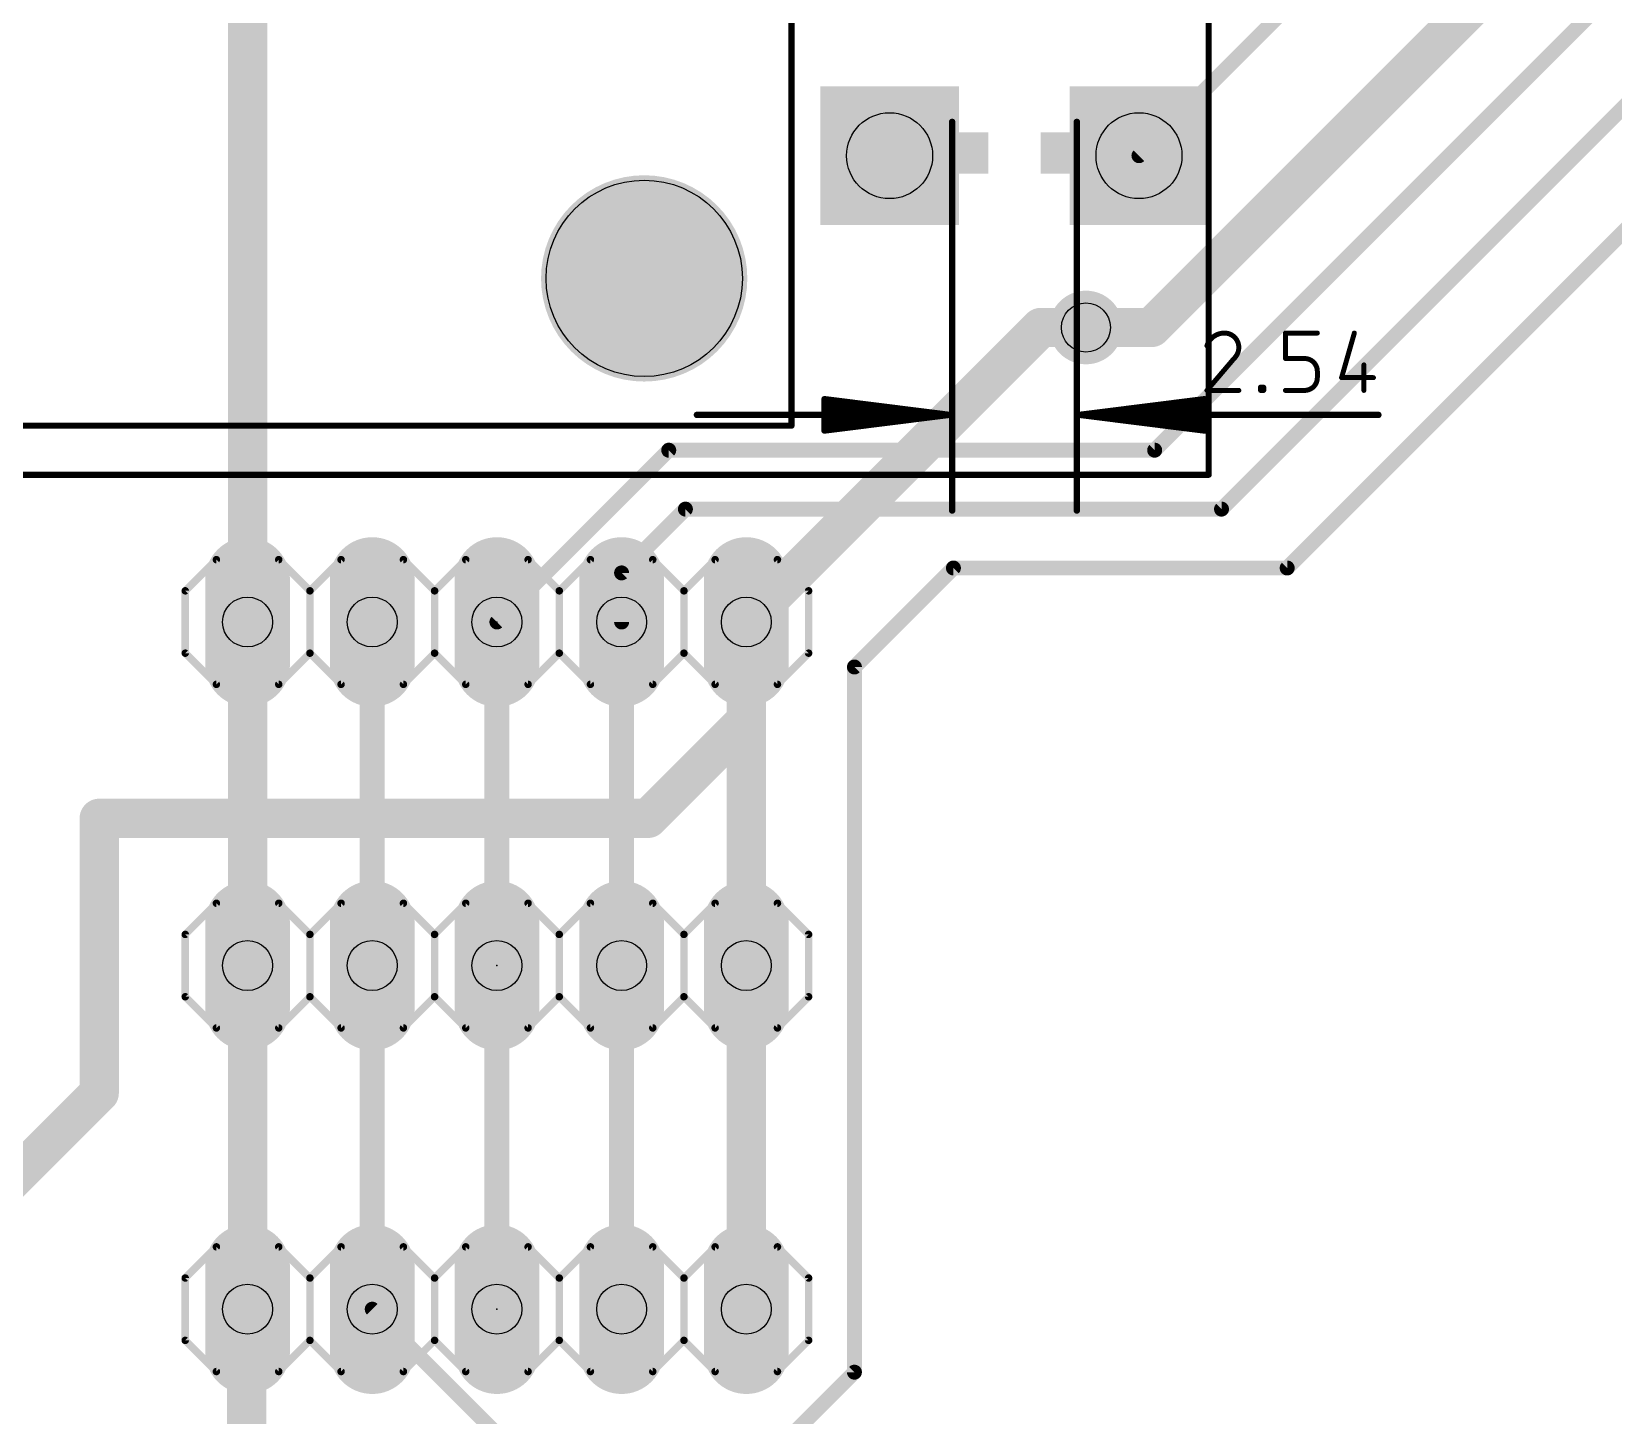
# Model space of a CAD drawing. Extents: x -13 to 157, y -166 to 8.
# Drawn here: x 67.52 to 99.74, y -112.16 to -83.97 of the extents above; entities that cross this region are included whole.
import ezdxf

# ---------------------------------------------------------------- set-up
doc = ezdxf.new("R2010")
doc.units = 0
for name, color, linetype in [('1', 12, 'CONTINUOUS'), ('16', 132, 'CONTINUOUS'), ('17', 110, 'CONTINUOUS'), ('18', 110, 'CONTINUOUS'), ('20', 31, 'CONTINUOUS'), ('21', 253, 'CONTINUOUS'), ('23', 53, 'CONTINUOUS'), ('29', 253, 'CONTINUOUS'), ('30', 253, 'CONTINUOUS'), ('32', 253, 'CONTINUOUS'), ('44', 253, 'CONTINUOUS'), ('51', 253, 'CONTINUOUS')]:
    doc.layers.add(name, color=color, linetype=linetype)

# ---------------------------------------------------------------- blocks, each defined once
blk = doc.blocks.new('RECT')
blk.add_solid([(-0.5, -0.5), (0.5, -0.5), (-0.5, 0.5), (0.5, 0.5)])
blk = doc.blocks.new('LONGP100')
at = {"const_width": 1}
blk.add_lwpolyline([(-0.5, 0), (0.5, 0)], dxfattribs=at)
at = {"const_width": 0.5}
for points in [[(-0.5, 0.25, 1), (-0.5, -0.25)], [(0.5, -0.25, 1), (0.5, 0.25)]]:
    blk.add_lwpolyline(points, format="xyb", dxfattribs=at)
blk = doc.blocks.new('SQUAREP')
blk.add_solid([(-0.5, -0.5), (0.5, -0.5), (-0.5, 0.5), (0.5, 0.5)])
blk = doc.blocks.new('ROUNDV')
at = {"const_width": 0.5}
blk.add_lwpolyline([(0, -0.25, 1), (0, 0.25, 1), (0, -0.25)], format="xyb", dxfattribs=at)

msp = doc.modelspace()

# ---------------------------------------------------------------- linework, layer by layer
at = {"layer": '1'}
for points, const_width in [([(71.92, -96), (71.92, -56.8236)], 0.8), ([(121.718, -61.182), (90.4, -92.5)], 0.3048), ([(91.7621, -93.7), (123.3276, -62.1345)], 0.3048), ([(93.1, -94.9), (125.0118, -62.9882)], 0.3048), ([(98.5112, -81.8252), (90.3364, -90)], 0.8), ([(89, -90), (90.3364, -90)], 0.8), ([(77, -96), (80.5, -92.5)], 0.3048), ([(90.4, -92.5), (80.5, -92.5)], 0.3048), ([(80.84, -93.7), (79.54, -95)], 0.3048), ([(80.84, -93.7), (91.7621, -93.7)], 0.3048), ([(79.54, -96), (79.54, -95)], 0.3048), ([(84.2831, -96.9169), (86.3, -94.9)], 0.3048), ([(86.3, -94.9), (93.1, -94.9)], 0.3048), ([(71.92, -103), (71.92, -96)], 0.8), ([(82.08, -96), (82.08, -103)], 0.8), ([(74.46, -96), (74.46, -103)], 0.508), ([(77, -96), (77, -103)], 0.508), ([(79.54, -96), (79.54, -103)], 0.508), ([(84.2831, -111.2831), (84.2831, -96.9169)], 0.3048), ([(71.92, -110), (71.92, -103)], 0.8), ([(74.46, -110), (74.46, -103)], 0.508), ([(77, -103), (77, -110)], 0.508), ([(79.54, -110), (79.54, -103)], 0.508), ([(82.08, -110), (82.08, -103)], 0.8), ([(71.9, -110.02), (71.92, -110)], 0.8), ([(71.9, -121.53), (71.9, -110.02)], 0.8), ([(74.46, -110), (77.4412, -112.9812)], 0.3048), ([(82.585, -112.9812), (84.2831, -111.2831)], 0.3048)]:
    msp.add_lwpolyline(points, dxfattribs=dict(at, const_width=const_width))
for points, const_width in [([(89, -89.8, 1), (89, -90.2)], 0.4), ([(90.1949, -89.8586, 1), (90.4778, -90.1414)], 0.4), ([(90.3364, -90.2, 1), (90.3364, -89.8)], 0.4), ([(80.5, -92.4238, 1), (80.5, -92.5762)], 0.1524), ([(80.5539, -92.5539, 1), (80.4461, -92.4461)], 0.1524), ([(90.3461, -92.4461, 1), (90.4539, -92.5539)], 0.1524), ([(90.4, -92.5762, 1), (90.4, -92.4238)], 0.1524), ([(80.84, -93.6238, 1), (80.84, -93.7762)], 0.1524), ([(80.8939, -93.7539, 1), (80.7861, -93.6461)], 0.1524), ([(91.7082, -93.6461, 1), (91.816, -93.7539)], 0.1524), ([(91.7621, -93.7762, 1), (91.7621, -93.6238)], 0.1524), ([(79.6162, -95, 1), (79.4638, -95)], 0.1524), ([(79.4861, -94.9461, 1), (79.5939, -95.0539)], 0.1524), ([(86.3, -94.8238, 1), (86.3, -94.9762)], 0.1524), ([(86.3539, -94.9539, 1), (86.2461, -94.8461)], 0.1524), ([(93.0461, -94.8461, 1), (93.1539, -94.9539)], 0.1524), ([(93.1, -94.9762, 1), (93.1, -94.8238)], 0.1524), ([(72.12, -96, 1), (71.72, -96)], 0.4), ([(82.28, -96, 1), (81.88, -96)], 0.4), ([(71.72, -96, 1), (72.12, -96)], 0.4), ([(74.587, -96, 1), (74.333, -96)], 0.254), ([(77.127, -96, 1), (76.873, -96)], 0.254), ([(76.9461, -95.9461, 1), (77.0539, -96.0539)], 0.1524), ([(79.667, -96, 1), (79.413, -96)], 0.254), ([(79.4638, -96, 1), (79.6162, -96)], 0.1524), ([(84.3593, -96.9169, 1), (84.2069, -96.9169)], 0.1524), ([(84.2292, -96.863, 1), (84.337, -96.9708)], 0.1524), ([(72.12, -103, 1), (71.72, -103)], 0.4), ([(74.587, -103, 1), (74.333, -103)], 0.254), ([(77.127, -103, 1), (76.873, -103)], 0.254), ([(79.667, -103, 1), (79.413, -103)], 0.254), ([(82.28, -103, 1), (81.88, -103)], 0.4), ([(71.72, -103, 1), (72.12, -103)], 0.4), ([(74.333, -103, 1), (74.587, -103)], 0.254), ([(76.873, -103, 1), (77.127, -103)], 0.254), ([(79.413, -103, 1), (79.667, -103)], 0.254), ([(81.88, -103, 1), (82.28, -103)], 0.4), ([(72.1, -110.02, 1), (71.7, -110.02)], 0.4), ([(71.7586, -109.8786, 1), (72.0414, -110.1614)], 0.4), ([(71.72, -110, 1), (72.12, -110)], 0.4), ([(72.0614, -110.1414, 1), (71.7786, -109.8586)], 0.4), ([(74.333, -110, 1), (74.587, -110)], 0.254), ([(74.5139, -109.9461, 1), (74.4061, -110.0539)], 0.1524), ([(76.873, -110, 1), (77.127, -110)], 0.254), ([(79.413, -110, 1), (79.667, -110)], 0.254), ([(81.88, -110, 1), (82.28, -110)], 0.4), ([(84.337, -111.337, 1), (84.2292, -111.2292)], 0.1524), ([(84.2069, -111.2831, 1), (84.3593, -111.2831)], 0.1524)]:
    msp.add_lwpolyline(points, format="xyb", dxfattribs=dict(at, const_width=const_width))
at = {"layer": '16'}
for points, const_width in [([(93.7288, -82.8512), (90.08, -86.5)], 0.3048), ([(82.08, -96), (88.08, -90)], 0.8), ([(88.08, -90), (89, -90)], 0.8), ([(82.08, -96), (82.08, -98)], 0.8), ([(82.08, -98), (80.08, -100)], 0.8), ([(68.898, -105.5948), (68.898, -100)], 0.8), ([(80.08, -100), (68.898, -100)], 0.8), ([(68.898, -105.5948), (63.728, -110.7648)], 0.8)]:
    msp.add_lwpolyline(points, dxfattribs=dict(at, const_width=const_width))
for points, const_width in [([(90.0261, -86.4461, 1), (90.1339, -86.5539)], 0.1524), ([(88.08, -89.8, 1), (88.08, -90.2)], 0.4), ([(88.2214, -90.1414, 1), (87.9386, -89.8586)], 0.4), ([(89, -90.2, 1), (89, -89.8)], 0.4), ([(82.28, -96, 1), (81.88, -96)], 0.4), ([(81.9386, -95.8586, 1), (82.2214, -96.1414)], 0.4), ([(82.2214, -98.1414, 1), (81.9386, -97.8586)], 0.4), ([(81.88, -98, 1), (82.28, -98)], 0.4), ([(69.098, -100, 1), (68.698, -100)], 0.4), ([(68.898, -99.8, 1), (68.898, -100.2)], 0.4), ([(79.9386, -99.8586, 1), (80.2214, -100.1414)], 0.4), ([(80.08, -100.2, 1), (80.08, -99.8)], 0.4), ([(69.0394, -105.7362, 1), (68.7566, -105.4534)], 0.4), ([(68.698, -105.5948, 1), (69.098, -105.5948)], 0.4)]:
    msp.add_lwpolyline(points, format="xyb", dxfattribs=dict(at, const_width=const_width))
at = {"layer": '20'}
msp.add_circle((80, -89), 2, dxfattribs=at)
at = {"layer": '21'}
for points, const_width in [([(91.5, -93), (91.5, -52.968)], 0.127), ([(83, -54), (83, -92)], 0.127), ([(86.274, -85.811), (86.274, -93.73)], 0.13), ([(88.814, -85.811), (88.814, -93.73)], 0.13), ([(93.065, -90.6326), (93.065, -90.1133)], 0.1016), ([(93.065, -90.1133), (93.7141, -90.1133)], 0.1016), ([(94.4676, -90.1133), (94.208, -91.0221)], 0.1016), ([(92.0165, -90.6326), (91.4648, -91.2817)], 0.1016), ([(93.4545, -90.6326), (93.065, -90.6326)], 0.1016), ([(93.7141, -91.0221), (93.7141, -90.8922)], 0.1016), ([(94.6624, -90.7624), (94.6624, -91.2817)], 0.1016), ([(92.557, -91.2817), (92.557, -91.2168)], 0.1016), ([(92.557, -91.2168), (92.6219, -91.2168)], 0.1016), ([(92.6219, -91.2168), (92.6219, -91.2817)], 0.1016), ([(94.208, -91.0221), (94.8571, -91.0221)], 0.1016), ([(86.209, -91.78), (83.674, -91.4608)], 0.13), ([(83.674, -91.4608), (83.674, -92.0992)], 0.13), ([(86.209, -91.78), (83.674, -91.52)], 0.13), ([(88.879, -91.78), (91.414, -91.4608)], 0.13), ([(88.879, -91.78), (91.414, -91.52)], 0.13), ([(91.414, -91.4608), (91.414, -92.0992)], 0.13), ([(91.4648, -91.2817), (92.1139, -91.2817)], 0.1016), ([(92.6219, -91.2817), (92.557, -91.2817)], 0.1016), ([(93.065, -91.2817), (93.4545, -91.2817)], 0.1016), ([(86.209, -91.78), (81.074, -91.78)], 0.13), ([(86.209, -91.78), (83.674, -91.65)], 0.13), ([(83.674, -92.0992), (86.209, -91.78)], 0.13), ([(83.674, -91.91), (86.209, -91.78)], 0.13), ([(83.674, -92.04), (86.209, -91.78)], 0.13), ([(88.879, -91.78), (91.414, -91.65)], 0.13), ([(88.879, -91.78), (94.9576, -91.78)], 0.13), ([(91.414, -92.0992), (88.879, -91.78)], 0.13), ([(91.414, -91.91), (88.879, -91.78)], 0.13), ([(91.414, -92.04), (88.879, -91.78)], 0.13), ([(83, -92), (35, -92)], 0.127), ([(91.5, -93), (15.5, -93)], 0.127), ([(70.65, -95.365), (71.285, -94.73)], 0.1524), ([(71.285, -94.73), (72.555, -94.73)], 0.1524), ([(73.19, -95.365), (72.555, -94.73)], 0.1524), ([(73.19, -95.365), (73.825, -94.73)], 0.1524), ([(73.825, -94.73), (75.095, -94.73)], 0.1524), ([(75.73, -95.365), (75.095, -94.73)], 0.1524), ([(75.73, -95.365), (76.365, -94.73)], 0.1524), ([(76.365, -94.73), (77.635, -94.73)], 0.1524), ([(77.635, -94.73), (78.27, -95.365)], 0.1524), ([(78.27, -95.365), (78.905, -94.73)], 0.1524), ([(78.905, -94.73), (80.175, -94.73)], 0.1524), ([(80.175, -94.73), (80.81, -95.365)], 0.1524), ([(80.81, -95.365), (81.445, -94.73)], 0.1524), ([(81.445, -94.73), (82.715, -94.73)], 0.1524), ([(83.35, -95.365), (82.715, -94.73)], 0.1524), ([(70.65, -96.635), (70.65, -95.365)], 0.1524), ([(73.19, -96.635), (73.19, -95.365)], 0.1524), ([(75.73, -96.635), (75.73, -95.365)], 0.1524), ([(78.27, -96.635), (78.27, -95.365)], 0.1524), ([(80.81, -96.635), (80.81, -95.365)], 0.1524), ([(83.35, -96.635), (83.35, -95.365)], 0.1524), ([(71.285, -97.27), (70.65, -96.635)], 0.1524), ([(72.555, -97.27), (73.19, -96.635)], 0.1524), ([(73.825, -97.27), (73.19, -96.635)], 0.1524), ([(75.095, -97.27), (75.73, -96.635)], 0.1524), ([(76.365, -97.27), (75.73, -96.635)], 0.1524), ([(78.27, -96.635), (77.635, -97.27)], 0.1524), ([(78.905, -97.27), (78.27, -96.635)], 0.1524), ([(80.81, -96.635), (80.175, -97.27)], 0.1524), ([(81.445, -97.27), (80.81, -96.635)], 0.1524), ([(82.715, -97.27), (83.35, -96.635)], 0.1524), ([(72.555, -97.27), (71.285, -97.27)], 0.1524), ([(75.095, -97.27), (73.825, -97.27)], 0.1524), ([(77.635, -97.27), (76.365, -97.27)], 0.1524), ([(80.175, -97.27), (78.905, -97.27)], 0.1524), ([(82.715, -97.27), (81.445, -97.27)], 0.1524), ([(70.65, -102.365), (71.285, -101.73)], 0.1524), ([(71.285, -101.73), (72.555, -101.73)], 0.1524), ([(73.19, -102.365), (72.555, -101.73)], 0.1524), ([(73.19, -102.365), (73.825, -101.73)], 0.1524), ([(73.825, -101.73), (75.095, -101.73)], 0.1524), ([(75.73, -102.365), (75.095, -101.73)], 0.1524), ([(75.73, -102.365), (76.365, -101.73)], 0.1524), ([(76.365, -101.73), (77.635, -101.73)], 0.1524), ([(77.635, -101.73), (78.27, -102.365)], 0.1524), ([(78.27, -102.365), (78.905, -101.73)], 0.1524), ([(78.905, -101.73), (80.175, -101.73)], 0.1524), ([(80.175, -101.73), (80.81, -102.365)], 0.1524), ([(80.81, -102.365), (81.445, -101.73)], 0.1524), ([(81.445, -101.73), (82.715, -101.73)], 0.1524), ([(83.35, -102.365), (82.715, -101.73)], 0.1524), ([(70.65, -103.635), (70.65, -102.365)], 0.1524), ([(73.19, -103.635), (73.19, -102.365)], 0.1524), ([(75.73, -103.635), (75.73, -102.365)], 0.1524), ([(78.27, -103.635), (78.27, -102.365)], 0.1524), ([(80.81, -103.635), (80.81, -102.365)], 0.1524), ([(83.35, -103.635), (83.35, -102.365)], 0.1524), ([(71.285, -104.27), (70.65, -103.635)], 0.1524), ([(72.555, -104.27), (73.19, -103.635)], 0.1524), ([(73.825, -104.27), (73.19, -103.635)], 0.1524), ([(75.095, -104.27), (75.73, -103.635)], 0.1524), ([(76.365, -104.27), (75.73, -103.635)], 0.1524), ([(78.27, -103.635), (77.635, -104.27)], 0.1524), ([(78.905, -104.27), (78.27, -103.635)], 0.1524), ([(80.81, -103.635), (80.175, -104.27)], 0.1524), ([(81.445, -104.27), (80.81, -103.635)], 0.1524), ([(82.715, -104.27), (83.35, -103.635)], 0.1524), ([(72.555, -104.27), (71.285, -104.27)], 0.1524), ([(75.095, -104.27), (73.825, -104.27)], 0.1524), ([(77.635, -104.27), (76.365, -104.27)], 0.1524), ([(80.175, -104.27), (78.905, -104.27)], 0.1524), ([(82.715, -104.27), (81.445, -104.27)], 0.1524), ([(70.65, -109.365), (71.285, -108.73)], 0.1524), ([(71.285, -108.73), (72.555, -108.73)], 0.1524), ([(73.19, -109.365), (72.555, -108.73)], 0.1524), ([(73.19, -109.365), (73.825, -108.73)], 0.1524), ([(73.825, -108.73), (75.095, -108.73)], 0.1524), ([(75.73, -109.365), (75.095, -108.73)], 0.1524), ([(75.73, -109.365), (76.365, -108.73)], 0.1524), ([(76.365, -108.73), (77.635, -108.73)], 0.1524), ([(77.635, -108.73), (78.27, -109.365)], 0.1524), ([(78.27, -109.365), (78.905, -108.73)], 0.1524), ([(78.905, -108.73), (80.175, -108.73)], 0.1524), ([(80.175, -108.73), (80.81, -109.365)], 0.1524), ([(80.81, -109.365), (81.445, -108.73)], 0.1524), ([(81.445, -108.73), (82.715, -108.73)], 0.1524), ([(83.35, -109.365), (82.715, -108.73)], 0.1524), ([(70.65, -110.635), (70.65, -109.365)], 0.1524), ([(73.19, -110.635), (73.19, -109.365)], 0.1524), ([(75.73, -110.635), (75.73, -109.365)], 0.1524), ([(78.27, -110.635), (78.27, -109.365)], 0.1524), ([(80.81, -110.635), (80.81, -109.365)], 0.1524), ([(83.35, -110.635), (83.35, -109.365)], 0.1524), ([(71.285, -111.27), (70.65, -110.635)], 0.1524), ([(72.555, -111.27), (73.19, -110.635)], 0.1524), ([(73.825, -111.27), (73.19, -110.635)], 0.1524), ([(75.095, -111.27), (75.73, -110.635)], 0.1524), ([(76.365, -111.27), (75.73, -110.635)], 0.1524), ([(78.27, -110.635), (77.635, -111.27)], 0.1524), ([(78.905, -111.27), (78.27, -110.635)], 0.1524), ([(80.81, -110.635), (80.175, -111.27)], 0.1524), ([(81.445, -111.27), (80.81, -110.635)], 0.1524), ([(82.715, -111.27), (83.35, -110.635)], 0.1524), ([(72.555, -111.27), (71.285, -111.27)], 0.1524), ([(75.095, -111.27), (73.825, -111.27)], 0.1524), ([(77.635, -111.27), (76.365, -111.27)], 0.1524), ([(80.175, -111.27), (78.905, -111.27)], 0.1524), ([(82.715, -111.27), (81.445, -111.27)], 0.1524)]:
    msp.add_lwpolyline(points, dxfattribs=dict(at, const_width=const_width))
for points, const_width in [([(86.3065, -85.811, 1), (86.2415, -85.811)], 0.065), ([(88.8465, -85.811, 1), (88.7815, -85.811)], 0.065), ([(91.8218, -90.1133, 0.3252), (91.4648, -90.3729)], 0.1016), ([(92.1139, -90.4054, 0.4142), (91.8218, -90.1133)], 0.1016), ([(91.8218, -90.0879, 1), (91.8218, -90.1387)], 0.0508), ([(91.8218, -90.1387, 1), (91.8218, -90.0879)], 0.0508), ([(93.0904, -90.1133, 1), (93.0396, -90.1133)], 0.0508), ([(93.065, -90.0879, 1), (93.065, -90.1387)], 0.0508), ([(93.7141, -90.1387, 1), (93.7141, -90.0879)], 0.0508), ([(94.4921, -90.1203, 1), (94.4432, -90.1063)], 0.0508), ([(91.4406, -90.3651, 1), (91.489, -90.3808)], 0.0508), ([(92.0165, -90.6326, 0.2053), (92.1139, -90.4054)], 0.1016), ([(92.1393, -90.4054, 1), (92.0885, -90.4054)], 0.0508), ([(92.0885, -90.4054, 1), (92.1393, -90.4054)], 0.0508), ([(91.999, -90.6142, 1), (92.0341, -90.651)], 0.0508), ([(92.0359, -90.649, 1), (91.9972, -90.6161)], 0.0508), ([(93.065, -90.6072, 1), (93.065, -90.658)], 0.0508), ([(93.0396, -90.6326, 1), (93.0904, -90.6326)], 0.0508), ([(93.7141, -90.8922, 0.4142), (93.4545, -90.6326)], 0.1016), ([(93.4545, -90.6072, 1), (93.4545, -90.658)], 0.0508), ([(93.4545, -90.658, 1), (93.4545, -90.6072)], 0.0508), ([(93.7395, -90.8922, 1), (93.6887, -90.8922)], 0.0508), ([(93.6887, -90.8922, 1), (93.7395, -90.8922)], 0.0508), ([(94.6878, -90.7624, 1), (94.637, -90.7624)], 0.0508), ([(92.5824, -91.2168, 1), (92.5316, -91.2168)], 0.0508), ([(92.557, -91.1914, 1), (92.557, -91.2422)], 0.0508), ([(92.6473, -91.2168, 1), (92.5965, -91.2168)], 0.0508), ([(92.6219, -91.2422, 1), (92.6219, -91.1914)], 0.0508), ([(93.4545, -91.2817, 0.4142), (93.7141, -91.0221)], 0.1016), ([(93.7395, -91.0221, 1), (93.6887, -91.0221)], 0.0508), ([(93.6887, -91.0221, 1), (93.7395, -91.0221)], 0.0508), ([(94.208, -90.9967, 1), (94.208, -91.0475)], 0.0508), ([(94.1836, -91.0151, 1), (94.2324, -91.029)], 0.0508), ([(94.8571, -91.0475, 1), (94.8571, -90.9967)], 0.0508), ([(83.6781, -91.4285, 1), (83.6699, -91.493)], 0.065), ([(83.7065, -91.4608, 1), (83.6415, -91.4608)], 0.065), ([(83.6773, -91.4877, 1), (83.6707, -91.5523)], 0.065), ([(91.4465, -91.4608, 1), (91.3815, -91.4608)], 0.065), ([(91.4181, -91.493, 1), (91.4099, -91.4285)], 0.065), ([(91.4173, -91.5523, 1), (91.4107, -91.4877)], 0.065), ([(91.4454, -91.2652, 1), (91.4842, -91.2982)], 0.0508), ([(91.4648, -91.2563, 1), (91.4648, -91.3071)], 0.0508), ([(92.1139, -91.3071, 1), (92.1139, -91.2563)], 0.0508), ([(92.557, -91.2563, 1), (92.557, -91.3071)], 0.0508), ([(92.5316, -91.2817, 1), (92.5824, -91.2817)], 0.0508), ([(92.5965, -91.2817, 1), (92.6473, -91.2817)], 0.0508), ([(92.6219, -91.3071, 1), (92.6219, -91.2563)], 0.0508), ([(93.065, -91.2563, 1), (93.065, -91.3071)], 0.0508), ([(93.4545, -91.2563, 1), (93.4545, -91.3071)], 0.0508), ([(93.4545, -91.3071, 1), (93.4545, -91.2563)], 0.0508), ([(94.637, -91.2817, 1), (94.6878, -91.2817)], 0.0508), ([(81.074, -91.7475, 1), (81.074, -91.8125)], 0.065), ([(83.6757, -91.6175, 1), (83.6723, -91.6825)], 0.065), ([(86.2131, -91.8122, 1), (86.2049, -91.7478)], 0.065), ([(86.2049, -91.8122, 1), (86.2131, -91.7478)], 0.065), ([(86.2123, -91.8123, 1), (86.2057, -91.7477)], 0.065), ([(86.2057, -91.8123, 1), (86.2123, -91.7477)], 0.065), ([(86.2073, -91.8125, 1), (86.2107, -91.7475)], 0.065), ([(86.2107, -91.8125, 1), (86.2073, -91.7475)], 0.065), ([(86.209, -91.8125, 1), (86.209, -91.7475)], 0.065), ([(88.879, -91.7475, 1), (88.879, -91.8125)], 0.065), ([(88.8831, -91.7478, 1), (88.8749, -91.8122)], 0.065), ([(88.8773, -91.7475, 1), (88.8807, -91.8125)], 0.065), ([(88.8807, -91.7475, 1), (88.8773, -91.8125)], 0.065), ([(88.8823, -91.7477, 1), (88.8757, -91.8123)], 0.065), ([(88.8757, -91.7477, 1), (88.8823, -91.8123)], 0.065), ([(88.8749, -91.7478, 1), (88.8831, -91.8122)], 0.065), ([(91.4157, -91.6825, 1), (91.4123, -91.6175)], 0.065), ([(94.9576, -91.8125, 1), (94.9576, -91.7475)], 0.065), ([(82.9682, -92, 1), (83.0318, -92)], 0.0635), ([(83, -92.0318, 1), (83, -91.9682)], 0.0635), ([(83.6723, -91.8775, 1), (83.6757, -91.9425)], 0.065), ([(83.6707, -92.0077, 1), (83.6773, -92.0723)], 0.065), ([(83.6699, -92.067, 1), (83.6781, -92.1315)], 0.065), ([(83.6415, -92.0992, 1), (83.7065, -92.0992)], 0.065), ([(91.3815, -92.0992, 1), (91.4465, -92.0992)], 0.065), ([(91.4099, -92.1315, 1), (91.4181, -92.067)], 0.065), ([(91.4107, -92.0723, 1), (91.4173, -92.0077)], 0.065), ([(91.4123, -91.9425, 1), (91.4157, -91.8775)], 0.065), ([(91.4682, -93, 1), (91.5318, -93)], 0.0635), ([(91.5, -93.0318, 1), (91.5, -92.9682)], 0.0635), ([(86.2415, -93.73, 1), (86.3065, -93.73)], 0.065), ([(88.7815, -93.73, 1), (88.8465, -93.73)], 0.065), ([(71.285, -94.6919, 1), (71.285, -94.7681)], 0.0762), ([(71.3119, -94.7569, 1), (71.2581, -94.7031)], 0.0762), ([(72.5819, -94.7031, 1), (72.5281, -94.7569)], 0.0762), ([(72.555, -94.7681, 1), (72.555, -94.6919)], 0.0762), ([(73.825, -94.6919, 1), (73.825, -94.7681)], 0.0762), ([(73.8519, -94.7569, 1), (73.7981, -94.7031)], 0.0762), ([(75.1219, -94.7031, 1), (75.0681, -94.7569)], 0.0762), ([(75.095, -94.7681, 1), (75.095, -94.6919)], 0.0762), ([(76.365, -94.6919, 1), (76.365, -94.7681)], 0.0762), ([(76.3919, -94.7569, 1), (76.3381, -94.7031)], 0.0762), ([(77.6619, -94.7031, 1), (77.6081, -94.7569)], 0.0762), ([(77.635, -94.7681, 1), (77.635, -94.6919)], 0.0762), ([(78.905, -94.6919, 1), (78.905, -94.7681)], 0.0762), ([(78.9319, -94.7569, 1), (78.8781, -94.7031)], 0.0762), ([(80.2019, -94.7031, 1), (80.1481, -94.7569)], 0.0762), ([(80.175, -94.7681, 1), (80.175, -94.6919)], 0.0762), ([(81.445, -94.6919, 1), (81.445, -94.7681)], 0.0762), ([(81.4719, -94.7569, 1), (81.4181, -94.7031)], 0.0762), ([(82.7419, -94.7031, 1), (82.6881, -94.7569)], 0.0762), ([(82.715, -94.7681, 1), (82.715, -94.6919)], 0.0762), ([(70.6881, -95.365, 1), (70.6119, -95.365)], 0.0762), ([(70.6231, -95.3381, 1), (70.6769, -95.3919)], 0.0762), ([(73.2281, -95.365, 1), (73.1519, -95.365)], 0.0762), ([(73.1631, -95.3381, 1), (73.2169, -95.3919)], 0.0762), ([(73.1631, -95.3919, 1), (73.2169, -95.3381)], 0.0762), ([(75.7681, -95.365, 1), (75.6919, -95.365)], 0.0762), ([(75.7031, -95.3381, 1), (75.7569, -95.3919)], 0.0762), ([(75.7031, -95.3919, 1), (75.7569, -95.3381)], 0.0762), ([(78.3081, -95.365, 1), (78.2319, -95.365)], 0.0762), ([(78.2431, -95.3381, 1), (78.2969, -95.3919)], 0.0762), ([(78.2431, -95.3919, 1), (78.2969, -95.3381)], 0.0762), ([(80.8481, -95.365, 1), (80.7719, -95.365)], 0.0762), ([(80.7831, -95.3381, 1), (80.8369, -95.3919)], 0.0762), ([(80.7831, -95.3919, 1), (80.8369, -95.3381)], 0.0762), ([(83.3881, -95.365, 1), (83.3119, -95.365)], 0.0762), ([(83.3231, -95.3919, 1), (83.3769, -95.3381)], 0.0762), ([(70.6119, -96.635, 1), (70.6881, -96.635)], 0.0762), ([(70.6769, -96.6081, 1), (70.6231, -96.6619)], 0.0762), ([(73.1519, -96.635, 1), (73.2281, -96.635)], 0.0762), ([(73.2169, -96.6081, 1), (73.1631, -96.6619)], 0.0762), ([(73.2169, -96.6619, 1), (73.1631, -96.6081)], 0.0762), ([(75.6919, -96.635, 1), (75.7681, -96.635)], 0.0762), ([(75.7569, -96.6081, 1), (75.7031, -96.6619)], 0.0762), ([(75.7569, -96.6619, 1), (75.7031, -96.6081)], 0.0762), ([(78.2319, -96.635, 1), (78.3081, -96.635)], 0.0762), ([(78.2969, -96.6081, 1), (78.2431, -96.6619)], 0.0762), ([(78.2969, -96.6619, 1), (78.2431, -96.6081)], 0.0762), ([(80.7719, -96.635, 1), (80.8481, -96.635)], 0.0762), ([(80.8369, -96.6081, 1), (80.7831, -96.6619)], 0.0762), ([(80.8369, -96.6619, 1), (80.7831, -96.6081)], 0.0762), ([(83.3119, -96.635, 1), (83.3881, -96.635)], 0.0762), ([(83.3769, -96.6619, 1), (83.3231, -96.6081)], 0.0762), ([(71.285, -97.2319, 1), (71.285, -97.3081)], 0.0762), ([(71.2581, -97.2969, 1), (71.3119, -97.2431)], 0.0762), ([(72.5281, -97.2431, 1), (72.5819, -97.2969)], 0.0762), ([(72.555, -97.3081, 1), (72.555, -97.2319)], 0.0762), ([(73.825, -97.2319, 1), (73.825, -97.3081)], 0.0762), ([(73.7981, -97.2969, 1), (73.8519, -97.2431)], 0.0762), ([(75.0681, -97.2431, 1), (75.1219, -97.2969)], 0.0762), ([(75.095, -97.3081, 1), (75.095, -97.2319)], 0.0762), ([(76.365, -97.2319, 1), (76.365, -97.3081)], 0.0762), ([(76.3381, -97.2969, 1), (76.3919, -97.2431)], 0.0762), ([(77.6081, -97.2431, 1), (77.6619, -97.2969)], 0.0762), ([(77.635, -97.3081, 1), (77.635, -97.2319)], 0.0762), ([(78.905, -97.2319, 1), (78.905, -97.3081)], 0.0762), ([(78.8781, -97.2969, 1), (78.9319, -97.2431)], 0.0762), ([(80.1481, -97.2431, 1), (80.2019, -97.2969)], 0.0762), ([(80.175, -97.3081, 1), (80.175, -97.2319)], 0.0762), ([(81.445, -97.2319, 1), (81.445, -97.3081)], 0.0762), ([(81.4181, -97.2969, 1), (81.4719, -97.2431)], 0.0762), ([(82.6881, -97.2431, 1), (82.7419, -97.2969)], 0.0762), ([(82.715, -97.3081, 1), (82.715, -97.2319)], 0.0762), ([(71.285, -101.6919, 1), (71.285, -101.7681)], 0.0762), ([(71.3119, -101.7569, 1), (71.2581, -101.7031)], 0.0762), ([(72.5819, -101.7031, 1), (72.5281, -101.7569)], 0.0762), ([(72.555, -101.7681, 1), (72.555, -101.6919)], 0.0762), ([(73.825, -101.6919, 1), (73.825, -101.7681)], 0.0762), ([(73.8519, -101.7569, 1), (73.7981, -101.7031)], 0.0762), ([(75.1219, -101.7031, 1), (75.0681, -101.7569)], 0.0762), ([(75.095, -101.7681, 1), (75.095, -101.6919)], 0.0762), ([(76.365, -101.6919, 1), (76.365, -101.7681)], 0.0762), ([(76.3919, -101.7569, 1), (76.3381, -101.7031)], 0.0762), ([(77.6619, -101.7031, 1), (77.6081, -101.7569)], 0.0762), ([(77.635, -101.7681, 1), (77.635, -101.6919)], 0.0762), ([(78.905, -101.6919, 1), (78.905, -101.7681)], 0.0762), ([(78.9319, -101.7569, 1), (78.8781, -101.7031)], 0.0762), ([(80.2019, -101.7031, 1), (80.1481, -101.7569)], 0.0762), ([(80.175, -101.7681, 1), (80.175, -101.6919)], 0.0762), ([(81.445, -101.6919, 1), (81.445, -101.7681)], 0.0762), ([(81.4719, -101.7569, 1), (81.4181, -101.7031)], 0.0762), ([(82.7419, -101.7031, 1), (82.6881, -101.7569)], 0.0762), ([(82.715, -101.7681, 1), (82.715, -101.6919)], 0.0762), ([(70.6881, -102.365, 1), (70.6119, -102.365)], 0.0762), ([(70.6231, -102.3381, 1), (70.6769, -102.3919)], 0.0762), ([(73.2281, -102.365, 1), (73.1519, -102.365)], 0.0762), ([(73.1631, -102.3381, 1), (73.2169, -102.3919)], 0.0762), ([(73.1631, -102.3919, 1), (73.2169, -102.3381)], 0.0762), ([(75.7681, -102.365, 1), (75.6919, -102.365)], 0.0762), ([(75.7031, -102.3381, 1), (75.7569, -102.3919)], 0.0762), ([(75.7031, -102.3919, 1), (75.7569, -102.3381)], 0.0762), ([(78.3081, -102.365, 1), (78.2319, -102.365)], 0.0762), ([(78.2431, -102.3381, 1), (78.2969, -102.3919)], 0.0762), ([(78.2431, -102.3919, 1), (78.2969, -102.3381)], 0.0762), ([(80.8481, -102.365, 1), (80.7719, -102.365)], 0.0762), ([(80.7831, -102.3381, 1), (80.8369, -102.3919)], 0.0762), ([(80.7831, -102.3919, 1), (80.8369, -102.3381)], 0.0762), ([(83.3881, -102.365, 1), (83.3119, -102.365)], 0.0762), ([(83.3231, -102.3919, 1), (83.3769, -102.3381)], 0.0762), ([(70.6119, -103.635, 1), (70.6881, -103.635)], 0.0762), ([(70.6769, -103.6081, 1), (70.6231, -103.6619)], 0.0762), ([(73.1519, -103.635, 1), (73.2281, -103.635)], 0.0762), ([(73.2169, -103.6081, 1), (73.1631, -103.6619)], 0.0762), ([(73.2169, -103.6619, 1), (73.1631, -103.6081)], 0.0762), ([(75.6919, -103.635, 1), (75.7681, -103.635)], 0.0762), ([(75.7569, -103.6081, 1), (75.7031, -103.6619)], 0.0762), ([(75.7569, -103.6619, 1), (75.7031, -103.6081)], 0.0762), ([(78.2319, -103.635, 1), (78.3081, -103.635)], 0.0762), ([(78.2969, -103.6081, 1), (78.2431, -103.6619)], 0.0762), ([(78.2969, -103.6619, 1), (78.2431, -103.6081)], 0.0762), ([(80.7719, -103.635, 1), (80.8481, -103.635)], 0.0762), ([(80.8369, -103.6081, 1), (80.7831, -103.6619)], 0.0762), ([(80.8369, -103.6619, 1), (80.7831, -103.6081)], 0.0762), ([(83.3119, -103.635, 1), (83.3881, -103.635)], 0.0762), ([(83.3769, -103.6619, 1), (83.3231, -103.6081)], 0.0762), ([(71.285, -104.2319, 1), (71.285, -104.3081)], 0.0762), ([(71.2581, -104.2969, 1), (71.3119, -104.2431)], 0.0762), ([(72.5281, -104.2431, 1), (72.5819, -104.2969)], 0.0762), ([(72.555, -104.3081, 1), (72.555, -104.2319)], 0.0762), ([(73.825, -104.2319, 1), (73.825, -104.3081)], 0.0762), ([(73.7981, -104.2969, 1), (73.8519, -104.2431)], 0.0762), ([(75.0681, -104.2431, 1), (75.1219, -104.2969)], 0.0762), ([(75.095, -104.3081, 1), (75.095, -104.2319)], 0.0762), ([(76.365, -104.2319, 1), (76.365, -104.3081)], 0.0762), ([(76.3381, -104.2969, 1), (76.3919, -104.2431)], 0.0762), ([(77.6081, -104.2431, 1), (77.6619, -104.2969)], 0.0762), ([(77.635, -104.3081, 1), (77.635, -104.2319)], 0.0762), ([(78.905, -104.2319, 1), (78.905, -104.3081)], 0.0762), ([(78.8781, -104.2969, 1), (78.9319, -104.2431)], 0.0762), ([(80.1481, -104.2431, 1), (80.2019, -104.2969)], 0.0762), ([(80.175, -104.3081, 1), (80.175, -104.2319)], 0.0762), ([(81.445, -104.2319, 1), (81.445, -104.3081)], 0.0762), ([(81.4181, -104.2969, 1), (81.4719, -104.2431)], 0.0762), ([(82.6881, -104.2431, 1), (82.7419, -104.2969)], 0.0762), ([(82.715, -104.3081, 1), (82.715, -104.2319)], 0.0762), ([(71.285, -108.6919, 1), (71.285, -108.7681)], 0.0762), ([(71.3119, -108.7569, 1), (71.2581, -108.7031)], 0.0762), ([(72.5819, -108.7031, 1), (72.5281, -108.7569)], 0.0762), ([(72.555, -108.7681, 1), (72.555, -108.6919)], 0.0762), ([(73.825, -108.6919, 1), (73.825, -108.7681)], 0.0762), ([(73.8519, -108.7569, 1), (73.7981, -108.7031)], 0.0762), ([(75.1219, -108.7031, 1), (75.0681, -108.7569)], 0.0762), ([(75.095, -108.7681, 1), (75.095, -108.6919)], 0.0762), ([(76.365, -108.6919, 1), (76.365, -108.7681)], 0.0762), ([(76.3919, -108.7569, 1), (76.3381, -108.7031)], 0.0762), ([(77.6619, -108.7031, 1), (77.6081, -108.7569)], 0.0762), ([(77.635, -108.7681, 1), (77.635, -108.6919)], 0.0762), ([(78.905, -108.6919, 1), (78.905, -108.7681)], 0.0762), ([(78.9319, -108.7569, 1), (78.8781, -108.7031)], 0.0762), ([(80.2019, -108.7031, 1), (80.1481, -108.7569)], 0.0762), ([(80.175, -108.7681, 1), (80.175, -108.6919)], 0.0762), ([(81.445, -108.6919, 1), (81.445, -108.7681)], 0.0762), ([(81.4719, -108.7569, 1), (81.4181, -108.7031)], 0.0762), ([(82.7419, -108.7031, 1), (82.6881, -108.7569)], 0.0762), ([(82.715, -108.7681, 1), (82.715, -108.6919)], 0.0762), ([(70.6881, -109.365, 1), (70.6119, -109.365)], 0.0762), ([(70.6231, -109.3381, 1), (70.6769, -109.3919)], 0.0762), ([(73.2281, -109.365, 1), (73.1519, -109.365)], 0.0762), ([(73.1631, -109.3381, 1), (73.2169, -109.3919)], 0.0762), ([(73.1631, -109.3919, 1), (73.2169, -109.3381)], 0.0762), ([(75.7681, -109.365, 1), (75.6919, -109.365)], 0.0762), ([(75.7031, -109.3381, 1), (75.7569, -109.3919)], 0.0762), ([(75.7031, -109.3919, 1), (75.7569, -109.3381)], 0.0762), ([(78.3081, -109.365, 1), (78.2319, -109.365)], 0.0762), ([(78.2431, -109.3381, 1), (78.2969, -109.3919)], 0.0762), ([(78.2431, -109.3919, 1), (78.2969, -109.3381)], 0.0762), ([(80.8481, -109.365, 1), (80.7719, -109.365)], 0.0762), ([(80.7831, -109.3381, 1), (80.8369, -109.3919)], 0.0762), ([(80.7831, -109.3919, 1), (80.8369, -109.3381)], 0.0762), ([(83.3881, -109.365, 1), (83.3119, -109.365)], 0.0762), ([(83.3231, -109.3919, 1), (83.3769, -109.3381)], 0.0762), ([(70.6119, -110.635, 1), (70.6881, -110.635)], 0.0762), ([(70.6769, -110.6081, 1), (70.6231, -110.6619)], 0.0762), ([(73.1519, -110.635, 1), (73.2281, -110.635)], 0.0762), ([(73.2169, -110.6081, 1), (73.1631, -110.6619)], 0.0762), ([(73.2169, -110.6619, 1), (73.1631, -110.6081)], 0.0762), ([(75.6919, -110.635, 1), (75.7681, -110.635)], 0.0762), ([(75.7569, -110.6081, 1), (75.7031, -110.6619)], 0.0762), ([(75.7569, -110.6619, 1), (75.7031, -110.6081)], 0.0762), ([(78.2319, -110.635, 1), (78.3081, -110.635)], 0.0762), ([(78.2969, -110.6081, 1), (78.2431, -110.6619)], 0.0762), ([(78.2969, -110.6619, 1), (78.2431, -110.6081)], 0.0762), ([(80.7719, -110.635, 1), (80.8481, -110.635)], 0.0762), ([(80.8369, -110.6081, 1), (80.7831, -110.6619)], 0.0762), ([(80.8369, -110.6619, 1), (80.7831, -110.6081)], 0.0762), ([(83.3119, -110.635, 1), (83.3881, -110.635)], 0.0762), ([(83.3769, -110.6619, 1), (83.3231, -110.6081)], 0.0762), ([(71.285, -111.2319, 1), (71.285, -111.3081)], 0.0762), ([(71.2581, -111.2969, 1), (71.3119, -111.2431)], 0.0762), ([(72.5281, -111.2431, 1), (72.5819, -111.2969)], 0.0762), ([(72.555, -111.3081, 1), (72.555, -111.2319)], 0.0762), ([(73.825, -111.2319, 1), (73.825, -111.3081)], 0.0762), ([(73.7981, -111.2969, 1), (73.8519, -111.2431)], 0.0762), ([(75.0681, -111.2431, 1), (75.1219, -111.2969)], 0.0762), ([(75.095, -111.3081, 1), (75.095, -111.2319)], 0.0762), ([(76.365, -111.2319, 1), (76.365, -111.3081)], 0.0762), ([(76.3381, -111.2969, 1), (76.3919, -111.2431)], 0.0762), ([(77.6081, -111.2431, 1), (77.6619, -111.2969)], 0.0762), ([(77.635, -111.3081, 1), (77.635, -111.2319)], 0.0762), ([(78.905, -111.2319, 1), (78.905, -111.3081)], 0.0762), ([(78.8781, -111.2969, 1), (78.9319, -111.2431)], 0.0762), ([(80.1481, -111.2431, 1), (80.2019, -111.2969)], 0.0762), ([(80.175, -111.3081, 1), (80.175, -111.2319)], 0.0762), ([(81.445, -111.2319, 1), (81.445, -111.3081)], 0.0762), ([(81.4181, -111.2969, 1), (81.4719, -111.2431)], 0.0762), ([(82.6881, -111.2431, 1), (82.7419, -111.2969)], 0.0762), ([(82.715, -111.3081, 1), (82.715, -111.2319)], 0.0762)]:
    msp.add_lwpolyline(points, format="xyb", dxfattribs=dict(at, const_width=const_width))
at = {"layer": '23'}
for p in [(77, -96), (77, -103), (77, -110)]:
    msp.add_point(p, dxfattribs=at)
at = {"layer": '29', "const_width": 2.1016}
msp.add_lwpolyline([(80, -90.0508, 1), (80, -87.9492, 1), (80, -90.0508)], format="xyb", dxfattribs=at)
at = {"layer": '30', "const_width": 2.1016}
msp.add_lwpolyline([(80, -90.0508, 1), (80, -87.9492, 1), (80, -90.0508)], format="xyb", dxfattribs=at)
at = {"layer": '44'}
for centre, radius in [((85, -86.5), 0.875), ((90.08, -86.5), 0.875), ((89, -90), 0.5), ((71.92, -96), 0.508), ((74.46, -96), 0.508), ((77, -96), 0.508), ((79.54, -96), 0.508), ((82.08, -96), 0.508), ((71.92, -103), 0.508), ((74.46, -103), 0.508), ((77, -103), 0.508), ((79.54, -103), 0.508), ((82.08, -103), 0.508), ((71.92, -110), 0.508), ((74.46, -110), 0.508), ((77, -110), 0.508), ((79.54, -110), 0.508), ((82.08, -110), 0.508)]:
    msp.add_circle(centre, radius, dxfattribs=at)

# ---------------------------------------------------------------- block references
at = {"layer": '16', "xscale": 0.762, "yscale": 0.635}
for p in [(86.528, -86.446), (88.56, -86.446)]:
    msp.add_blockref('RECT', p, dxfattribs=at)
at = {"layer": '17', "rotation": 270}
for name, p, xscale, yscale in [('SQUAREP', (85, -86.5), 2.625, 2.625), ('SQUAREP', (85, -86.5), 2.625, 2.625), ('SQUAREP', (90.08, -86.5), 2.625, 2.625), ('SQUAREP', (90.08, -86.5), 2.625, 2.625), ('LONGP100', (71.92, -96), 1.524, 1.524), ('LONGP100', (71.92, -96), 1.524, 1.524), ('LONGP100', (74.46, -96), 1.524, 1.524), ('LONGP100', (74.46, -96), 1.524, 1.524), ('LONGP100', (77, -96), 1.524, 1.524), ('LONGP100', (77, -96), 1.524, 1.524), ('LONGP100', (79.54, -96), 1.524, 1.524), ('LONGP100', (79.54, -96), 1.524, 1.524), ('LONGP100', (82.08, -96), 1.524, 1.524), ('LONGP100', (82.08, -96), 1.524, 1.524), ('LONGP100', (71.92, -103), 1.524, 1.524), ('LONGP100', (71.92, -103), 1.524, 1.524), ('LONGP100', (74.46, -103), 1.524, 1.524), ('LONGP100', (74.46, -103), 1.524, 1.524), ('LONGP100', (77, -103), 1.524, 1.524), ('LONGP100', (77, -103), 1.524, 1.524), ('LONGP100', (79.54, -103), 1.524, 1.524), ('LONGP100', (79.54, -103), 1.524, 1.524), ('LONGP100', (82.08, -103), 1.524, 1.524), ('LONGP100', (82.08, -103), 1.524, 1.524), ('LONGP100', (71.92, -110), 1.524, 1.524), ('LONGP100', (71.92, -110), 1.524, 1.524), ('LONGP100', (74.46, -110), 1.524, 1.524), ('LONGP100', (74.46, -110), 1.524, 1.524), ('LONGP100', (77, -110), 1.524, 1.524), ('LONGP100', (77, -110), 1.524, 1.524), ('LONGP100', (79.54, -110), 1.524, 1.524), ('LONGP100', (79.54, -110), 1.524, 1.524), ('LONGP100', (82.08, -110), 1.524, 1.524), ('LONGP100', (82.08, -110), 1.524, 1.524)]:
    msp.add_blockref(name, p, dxfattribs=dict(at, xscale=xscale, yscale=yscale))
at = {"layer": '18', "xscale": 1.5, "yscale": 1.5}
msp.add_blockref('ROUNDV', (89, -90), dxfattribs=at)
msp.add_blockref('ROUNDV', (89, -90), dxfattribs=at)
at = {"layer": '29', "rotation": 270}
for name, p, xscale, yscale in [('SQUAREP', (85, -86.5), 2.8282, 2.8282), ('SQUAREP', (90.08, -86.5), 2.8282, 2.8282), ('LONGP100', (71.92, -96), 1.7272, 1.7272), ('LONGP100', (74.46, -96), 1.7272, 1.7272), ('LONGP100', (77, -96), 1.7272, 1.7272), ('LONGP100', (79.54, -96), 1.7272, 1.7272), ('LONGP100', (82.08, -96), 1.7272, 1.7272), ('LONGP100', (71.92, -103), 1.7272, 1.7272), ('LONGP100', (74.46, -103), 1.7272, 1.7272), ('LONGP100', (77, -103), 1.7272, 1.7272), ('LONGP100', (79.54, -103), 1.7272, 1.7272), ('LONGP100', (82.08, -103), 1.7272, 1.7272), ('LONGP100', (71.92, -110), 1.7272, 1.7272), ('LONGP100', (74.46, -110), 1.7272, 1.7272), ('LONGP100', (77, -110), 1.7272, 1.7272), ('LONGP100', (79.54, -110), 1.7272, 1.7272), ('LONGP100', (82.08, -110), 1.7272, 1.7272)]:
    msp.add_blockref(name, p, dxfattribs=dict(at, xscale=xscale, yscale=yscale))
at = {"layer": '30', "rotation": 270}
for name, p, xscale, yscale in [('SQUAREP', (85, -86.5), 2.8282, 2.8282), ('SQUAREP', (90.08, -86.5), 2.8282, 2.8282), ('LONGP100', (71.92, -96), 1.7272, 1.7272), ('LONGP100', (74.46, -96), 1.7272, 1.7272), ('LONGP100', (77, -96), 1.7272, 1.7272), ('LONGP100', (79.54, -96), 1.7272, 1.7272), ('LONGP100', (82.08, -96), 1.7272, 1.7272), ('LONGP100', (71.92, -103), 1.7272, 1.7272), ('LONGP100', (74.46, -103), 1.7272, 1.7272), ('LONGP100', (77, -103), 1.7272, 1.7272), ('LONGP100', (79.54, -103), 1.7272, 1.7272), ('LONGP100', (82.08, -103), 1.7272, 1.7272), ('LONGP100', (71.92, -110), 1.7272, 1.7272), ('LONGP100', (74.46, -110), 1.7272, 1.7272), ('LONGP100', (77, -110), 1.7272, 1.7272), ('LONGP100', (79.54, -110), 1.7272, 1.7272), ('LONGP100', (82.08, -110), 1.7272, 1.7272)]:
    msp.add_blockref(name, p, dxfattribs=dict(at, xscale=xscale, yscale=yscale))
at = {"layer": '30', "xscale": 0.9652, "yscale": 0.8382}
for p in [(86.528, -86.446), (88.56, -86.446)]:
    msp.add_blockref('RECT', p, dxfattribs=at)
at = {"layer": '32', "xscale": 0.762, "yscale": 0.635}
for p in [(86.528, -86.446), (88.56, -86.446)]:
    msp.add_blockref('RECT', p, dxfattribs=at)
at = {"layer": '51', "xscale": 0.508, "yscale": 0.508, "rotation": 180}
for p in [(71.92, -96), (74.46, -96), (77, -96), (79.54, -96), (82.08, -96), (71.92, -103), (74.46, -103), (77, -103), (79.54, -103), (82.08, -103), (71.92, -110), (74.46, -110), (77, -110), (79.54, -110), (82.08, -110)]:
    msp.add_blockref('RECT', p, dxfattribs=at)

doc.saveas('drawing.dxf')
